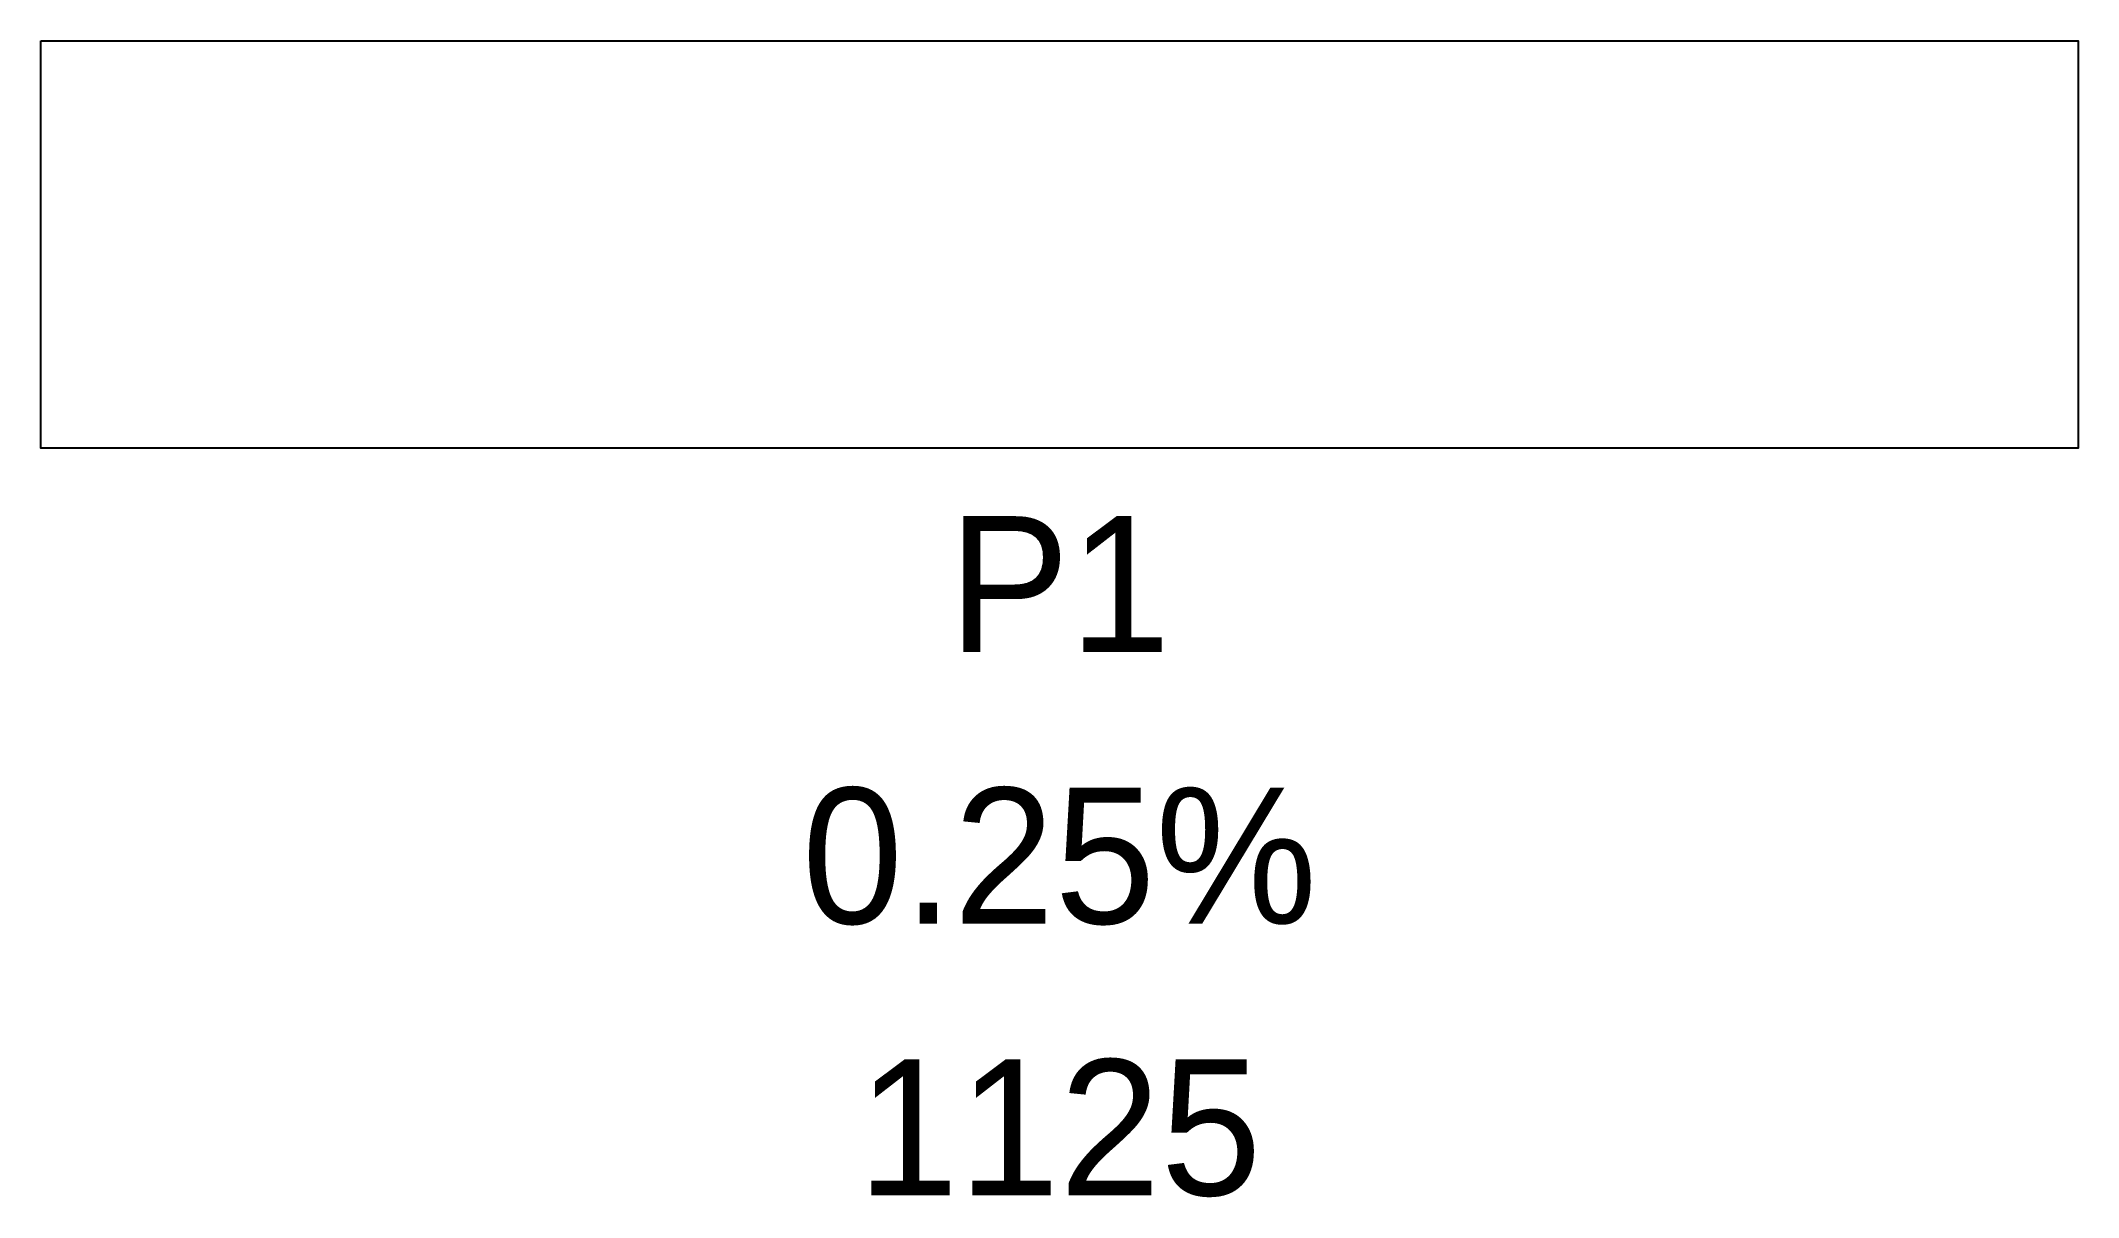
# Model space of a CAD drawing. Header units: millimetres. Extents: x 0 to 1500, y -701 to 150.
import ezdxf
from ezdxf.enums import TextEntityAlignment as Align

# ---------------------------------------------------------------- set-up
doc = ezdxf.new("R2010")
doc.units = ezdxf.units.MM
for name, color, linetype in [('AsRequired', 6, 'Continuous'), ('PierLabels', 2, 'Continuous'), ('PierRectangles', 7, 'Continuous'), ('RequiredPt', 4, 'Continuous')]:
    doc.layers.add(name, color=color, linetype=linetype)

msp = doc.modelspace()

# ---------------------------------------------------------------- linework, layer by layer
at = {"layer": 'PierRectangles'}
msp.add_lwpolyline([(0, 150), (1500, 150), (1500, -150), (0, -150)], close=True, dxfattribs=at)

# ---------------------------------------------------------------- texts
at = {"layer": 'AsRequired'}
msp.add_text('1125', height=100, dxfattribs=at).set_placement((750, -700), align=Align.CENTER)
at = {"layer": 'PierLabels'}
msp.add_text('P1', height=100, dxfattribs=at).set_placement((750, -300), align=Align.CENTER)
at = {"layer": 'RequiredPt'}
msp.add_text('0.25%', height=100, dxfattribs=at).set_placement((750, -500), align=Align.CENTER)

doc.saveas('drawing.dxf')
